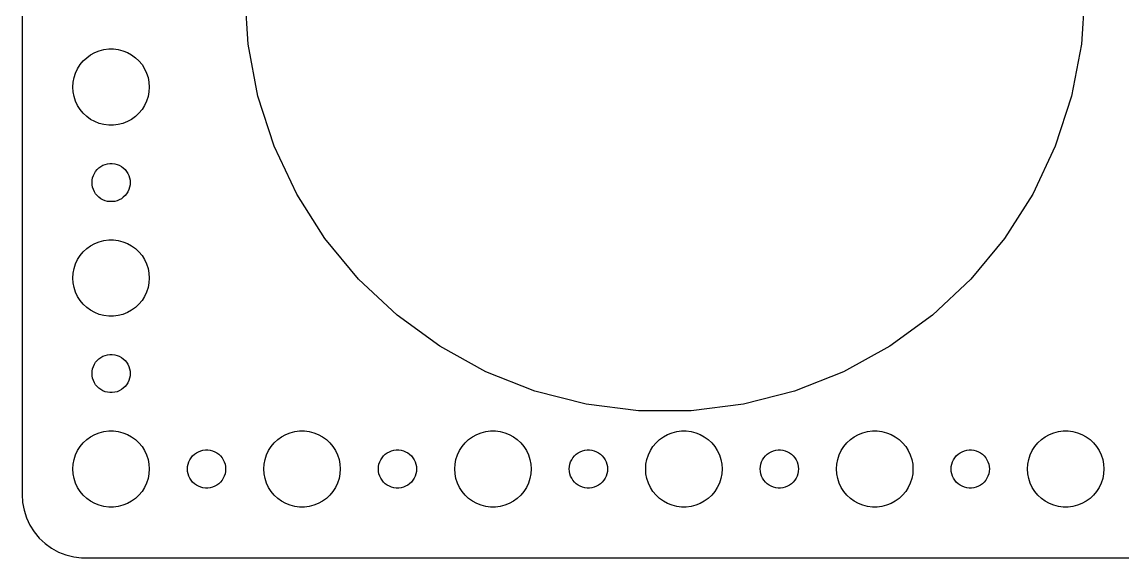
# Model space of a CAD drawing. Header units: metres. Extents: x -157 to 157, y -44 to 44.
# Drawn here: x -157 to -70.5, y -44.5 to -2.4 of the extents above; entities that cross this region are included whole.
import ezdxf

# ---------------------------------------------------------------- set-up
doc = ezdxf.new("R2010")
doc.units = ezdxf.units.M

msp = doc.modelspace()

# ---------------------------------------------------------------- linework, layer by layer
for p, q in [((-157, 39.5), (-157, -39.5)), ((-139.24, -4.13599), (-139.5, 0)), ((-73.5, 0), (-73.7602, -4.13599)), ((-138.463, -8.20676), (-139.24, -4.13599)), ((-73.7602, -4.13599), (-74.5368, -8.20676)), ((-152.187, -5.44635), (-151.912, -5.18845)), ((-151.912, -5.18845), (-151.607, -4.96701)), ((-151.607, -4.96701), (-151.277, -4.78551)), ((-151.277, -4.78551), (-150.927, -4.64682)), ((-150.927, -4.64682), (-150.562, -4.55313)), ((-150.562, -4.55313), (-150.188, -4.50591)), ((-150.188, -4.50591), (-149.812, -4.50591)), ((-149.812, -4.50591), (-149.438, -4.55313)), ((-149.438, -4.55313), (-149.073, -4.64682)), ((-149.073, -4.64682), (-148.723, -4.78551)), ((-148.723, -4.78551), (-148.393, -4.96701)), ((-148.393, -4.96701), (-148.088, -5.18845)), ((-148.088, -5.18845), (-147.813, -5.44635)), ((-152.789, -6.39561), (-152.629, -6.05473)), ((-152.629, -6.05473), (-152.427, -5.73663)), ((-152.427, -5.73663), (-152.187, -5.44635)), ((-147.813, -5.44635), (-147.573, -5.73663)), ((-147.573, -5.73663), (-147.371, -6.05473)), ((-147.371, -6.05473), (-147.211, -6.39561)), ((-152.976, -7.12399), (-152.906, -6.75392)), ((-152.906, -6.75392), (-152.789, -6.39561)), ((-147.211, -6.39561), (-147.094, -6.75392)), ((-147.094, -6.75392), (-147.024, -7.12399)), ((-153, -7.5), (-152.976, -7.12399)), ((-152.976, -7.87599), (-153, -7.5)), ((-147.024, -7.12399), (-147, -7.5)), ((-147, -7.5), (-147.024, -7.87599)), ((-152.906, -8.24606), (-152.976, -7.87599)), ((-152.789, -8.60437), (-152.906, -8.24606)), ((-152.629, -8.94525), (-152.789, -8.60437)), ((-147.211, -8.60437), (-147.371, -8.94525)), ((-147.094, -8.24606), (-147.211, -8.60437)), ((-147.024, -7.87599), (-147.094, -8.24606)), ((-137.183, -12.1481), (-138.463, -8.20676)), ((-74.5368, -8.20676), (-75.8174, -12.1481)), ((-152.427, -9.26335), (-152.629, -8.94525)), ((-152.187, -9.55363), (-152.427, -9.26335)), ((-147.573, -9.26335), (-147.813, -9.55363)), ((-147.371, -8.94525), (-147.573, -9.26335)), ((-151.912, -9.81154), (-152.187, -9.55363)), ((-151.607, -10.033), (-151.912, -9.81154)), ((-151.277, -10.2145), (-151.607, -10.033)), ((-150.927, -10.3532), (-151.277, -10.2145)), ((-150.562, -10.4469), (-150.927, -10.3532)), ((-149.073, -10.3532), (-149.438, -10.4469)), ((-148.723, -10.2145), (-149.073, -10.3532)), ((-148.393, -10.033), (-148.723, -10.2145)), ((-148.088, -9.81154), (-148.393, -10.033)), ((-147.813, -9.55363), (-148.088, -9.81154)), ((-150.188, -10.4941), (-150.562, -10.4469)), ((-149.812, -10.4941), (-150.188, -10.4941)), ((-149.438, -10.4469), (-149.812, -10.4941)), ((-135.418, -15.8979), (-137.183, -12.1481)), ((-75.8174, -12.1481), (-77.5819, -15.8979)), ((-150.956, -13.8442), (-150.804, -13.7335)), ((-150.804, -13.7335), (-150.639, -13.6427)), ((-150.639, -13.6427), (-150.464, -13.5734)), ((-150.464, -13.5734), (-150.281, -13.5266)), ((-150.281, -13.5266), (-150.094, -13.5029)), ((-150.094, -13.5029), (-149.906, -13.5029)), ((-149.906, -13.5029), (-149.719, -13.5266)), ((-149.719, -13.5266), (-149.536, -13.5734)), ((-149.536, -13.5734), (-149.361, -13.6427)), ((-149.361, -13.6427), (-149.196, -13.7335)), ((-149.196, -13.7335), (-149.044, -13.8442)), ((-151.488, -14.812), (-151.453, -14.627)), ((-151.453, -14.627), (-151.395, -14.4478)), ((-151.395, -14.4478), (-151.314, -14.2774)), ((-151.314, -14.2774), (-151.214, -14.1183)), ((-151.214, -14.1183), (-151.093, -13.9732)), ((-151.093, -13.9732), (-150.956, -13.8442)), ((-149.044, -13.8442), (-148.907, -13.9732)), ((-148.907, -13.9732), (-148.786, -14.1183)), ((-148.786, -14.1183), (-148.686, -14.2774)), ((-148.686, -14.2774), (-148.605, -14.4478)), ((-148.605, -14.4478), (-148.547, -14.627)), ((-148.547, -14.627), (-148.512, -14.812)), ((-151.5, -15), (-151.488, -14.812)), ((-151.488, -15.188), (-151.5, -15)), ((-151.453, -15.373), (-151.488, -15.188)), ((-151.395, -15.5522), (-151.453, -15.373)), ((-151.314, -15.7226), (-151.395, -15.5522)), ((-148.605, -15.5522), (-148.686, -15.7226)), ((-148.547, -15.373), (-148.605, -15.5522)), ((-148.512, -15.188), (-148.547, -15.373)), ((-148.512, -14.812), (-148.5, -15)), ((-148.5, -15), (-148.512, -15.188)), ((-151.214, -15.8817), (-151.314, -15.7226)), ((-151.093, -16.0268), (-151.214, -15.8817)), ((-150.956, -16.1558), (-151.093, -16.0268)), ((-150.804, -16.2665), (-150.956, -16.1558)), ((-150.639, -16.3572), (-150.804, -16.2665)), ((-150.464, -16.4266), (-150.639, -16.3572)), ((-150.281, -16.4734), (-150.464, -16.4266)), ((-149.536, -16.4266), (-149.719, -16.4734)), ((-149.361, -16.3572), (-149.536, -16.4266)), ((-149.196, -16.2665), (-149.361, -16.3572)), ((-149.044, -16.1558), (-149.196, -16.2665)), ((-148.907, -16.0268), (-149.044, -16.1558)), ((-148.786, -15.8817), (-148.907, -16.0268)), ((-148.686, -15.7226), (-148.786, -15.8817)), ((-133.198, -19.3969), (-135.418, -15.8979)), ((-77.5819, -15.8979), (-79.8024, -19.3969)), ((-150.094, -16.497), (-150.281, -16.4734)), ((-149.906, -16.497), (-150.094, -16.497)), ((-149.719, -16.4734), (-149.906, -16.497)), ((-151.607, -19.967), (-151.277, -19.7855)), ((-151.277, -19.7855), (-150.927, -19.6468)), ((-150.927, -19.6468), (-150.562, -19.5531)), ((-150.562, -19.5531), (-150.188, -19.5059)), ((-150.188, -19.5059), (-149.812, -19.5059)), ((-149.812, -19.5059), (-149.438, -19.5531)), ((-149.438, -19.5531), (-149.073, -19.6468)), ((-149.073, -19.6468), (-148.723, -19.7855)), ((-148.723, -19.7855), (-148.393, -19.967)), ((-130.556, -22.59), (-133.198, -19.3969)), ((-79.8024, -19.3969), (-82.444, -22.59)), ((-152.629, -21.0547), (-152.427, -20.7366)), ((-152.427, -20.7366), (-152.187, -20.4464)), ((-152.187, -20.4464), (-151.912, -20.1884)), ((-151.912, -20.1884), (-151.607, -19.967)), ((-148.393, -19.967), (-148.088, -20.1884)), ((-148.088, -20.1884), (-147.813, -20.4464)), ((-147.813, -20.4464), (-147.573, -20.7366)), ((-147.573, -20.7366), (-147.371, -21.0547)), ((-152.906, -21.7539), (-152.789, -21.3956)), ((-152.789, -21.3956), (-152.629, -21.0547)), ((-147.371, -21.0547), (-147.211, -21.3956)), ((-147.211, -21.3956), (-147.094, -21.7539)), ((-153, -22.5), (-152.976, -22.124)), ((-152.976, -22.124), (-152.906, -21.7539)), ((-147.094, -21.7539), (-147.024, -22.124)), ((-147.024, -22.124), (-147, -22.5)), ((-152.976, -22.876), (-153, -22.5)), ((-152.906, -23.2461), (-152.976, -22.876)), ((-152.789, -23.6044), (-152.906, -23.2461)), ((-147.094, -23.2461), (-147.211, -23.6044)), ((-147.024, -22.876), (-147.094, -23.2461)), ((-147, -22.5), (-147.024, -22.876)), ((-127.535, -25.4269), (-130.556, -22.59)), ((-82.444, -22.59), (-85.465, -25.4269)), ((-152.629, -23.9453), (-152.789, -23.6044)), ((-152.427, -24.2634), (-152.629, -23.9453)), ((-147.371, -23.9453), (-147.573, -24.2634)), ((-147.211, -23.6044), (-147.371, -23.9453)), ((-152.187, -24.5536), (-152.427, -24.2634)), ((-151.912, -24.8115), (-152.187, -24.5536)), ((-151.607, -25.033), (-151.912, -24.8115)), ((-151.277, -25.2145), (-151.607, -25.033)), ((-148.393, -25.033), (-148.723, -25.2145)), ((-148.088, -24.8115), (-148.393, -25.033)), ((-147.813, -24.5536), (-148.088, -24.8115)), ((-147.573, -24.2634), (-147.813, -24.5536)), ((-150.927, -25.3532), (-151.277, -25.2145)), ((-150.562, -25.4469), (-150.927, -25.3532)), ((-150.188, -25.4941), (-150.562, -25.4469)), ((-149.812, -25.4941), (-150.188, -25.4941)), ((-149.438, -25.4469), (-149.812, -25.4941)), ((-149.073, -25.3532), (-149.438, -25.4469)), ((-148.723, -25.2145), (-149.073, -25.3532)), ((-124.182, -27.8628), (-127.535, -25.4269)), ((-85.465, -25.4269), (-88.8177, -27.8628)), ((-150.464, -28.5734), (-150.281, -28.5266)), ((-150.281, -28.5266), (-150.094, -28.503)), ((-150.094, -28.503), (-149.906, -28.503)), ((-149.906, -28.503), (-149.719, -28.5266)), ((-149.719, -28.5266), (-149.536, -28.5734)), ((-120.551, -29.8593), (-124.182, -27.8628)), ((-88.8177, -27.8628), (-92.4493, -29.8593)), ((-151.395, -29.4478), (-151.314, -29.2774)), ((-151.314, -29.2774), (-151.214, -29.1183)), ((-151.214, -29.1183), (-151.093, -28.9732)), ((-151.093, -28.9732), (-150.956, -28.8442)), ((-150.956, -28.8442), (-150.804, -28.7335)), ((-150.804, -28.7335), (-150.639, -28.6427)), ((-150.639, -28.6427), (-150.464, -28.5734)), ((-149.536, -28.5734), (-149.361, -28.6427)), ((-149.361, -28.6427), (-149.196, -28.7335)), ((-149.196, -28.7335), (-149.044, -28.8442)), ((-149.044, -28.8442), (-148.907, -28.9732)), ((-148.907, -28.9732), (-148.786, -29.1183)), ((-148.786, -29.1183), (-148.686, -29.2774)), ((-148.686, -29.2774), (-148.605, -29.4478)), ((-151.5, -30), (-151.488, -29.812)), ((-151.488, -30.188), (-151.5, -30)), ((-151.488, -29.812), (-151.453, -29.627)), ((-151.453, -30.373), (-151.488, -30.188)), ((-151.453, -29.627), (-151.395, -29.4478)), ((-148.605, -29.4478), (-148.547, -29.627)), ((-148.547, -29.627), (-148.512, -29.812)), ((-148.512, -30.188), (-148.547, -30.373)), ((-148.512, -29.812), (-148.5, -30)), ((-148.5, -30), (-148.512, -30.188)), ((-116.698, -31.3849), (-120.551, -29.8593)), ((-92.4493, -29.8593), (-96.3024, -31.3849)), ((-151.395, -30.5522), (-151.453, -30.373)), ((-151.314, -30.7226), (-151.395, -30.5522)), ((-151.214, -30.8817), (-151.314, -30.7226)), ((-151.093, -31.0268), (-151.214, -30.8817)), ((-150.956, -31.1558), (-151.093, -31.0268)), ((-148.907, -31.0268), (-149.044, -31.1558)), ((-148.786, -30.8817), (-148.907, -31.0268)), ((-148.686, -30.7226), (-148.786, -30.8817)), ((-148.605, -30.5522), (-148.686, -30.7226)), ((-148.547, -30.373), (-148.605, -30.5522)), ((-150.804, -31.2665), (-150.956, -31.1558)), ((-150.639, -31.3572), (-150.804, -31.2665)), ((-150.464, -31.4266), (-150.639, -31.3572)), ((-150.281, -31.4734), (-150.464, -31.4266)), ((-150.094, -31.497), (-150.281, -31.4734)), ((-149.906, -31.497), (-150.094, -31.497)), ((-149.719, -31.4734), (-149.906, -31.497)), ((-149.536, -31.4266), (-149.719, -31.4734)), ((-149.361, -31.3572), (-149.536, -31.4266)), ((-149.196, -31.2665), (-149.361, -31.3572)), ((-149.044, -31.1558), (-149.196, -31.2665)), ((-112.684, -32.4155), (-116.698, -31.3849)), ((-96.3024, -31.3849), (-100.316, -32.4155)), ((-108.572, -32.9349), (-112.684, -32.4155)), ((-100.316, -32.4155), (-104.428, -32.9349)), ((-104.428, -32.9349), (-108.572, -32.9349)), ((-150.927, -34.6468), (-150.562, -34.5531)), ((-150.562, -34.5531), (-150.188, -34.5059)), ((-150.188, -34.5059), (-149.812, -34.5059)), ((-149.812, -34.5059), (-149.438, -34.5531)), ((-149.438, -34.5531), (-149.073, -34.6468)), ((-135.927, -34.6468), (-135.562, -34.5531)), ((-135.562, -34.5531), (-135.188, -34.5059)), ((-135.188, -34.5059), (-134.812, -34.5059)), ((-134.812, -34.5059), (-134.438, -34.5531)), ((-134.438, -34.5531), (-134.073, -34.6468)), ((-120.927, -34.6468), (-120.562, -34.5531)), ((-120.562, -34.5531), (-120.188, -34.5059)), ((-120.188, -34.5059), (-119.812, -34.5059)), ((-119.812, -34.5059), (-119.438, -34.5531)), ((-119.438, -34.5531), (-119.073, -34.6468)), ((-105.927, -34.6468), (-105.562, -34.5531)), ((-105.562, -34.5531), (-105.188, -34.5059)), ((-105.188, -34.5059), (-104.812, -34.5059)), ((-104.812, -34.5059), (-104.438, -34.5531)), ((-104.438, -34.5531), (-104.073, -34.6468)), ((-90.927, -34.6468), (-90.5621, -34.5531)), ((-90.5621, -34.5531), (-90.1884, -34.5059)), ((-90.1884, -34.5059), (-89.8116, -34.5059)), ((-89.8116, -34.5059), (-89.4379, -34.5531)), ((-89.4379, -34.5531), (-89.073, -34.6468)), ((-75.927, -34.6468), (-75.5621, -34.5531)), ((-75.5621, -34.5531), (-75.1884, -34.5059)), ((-75.1884, -34.5059), (-74.8116, -34.5059)), ((-74.8116, -34.5059), (-74.4379, -34.5531)), ((-74.4379, -34.5531), (-74.073, -34.6468)), ((-152.427, -35.7366), (-152.187, -35.4464)), ((-152.187, -35.4464), (-151.912, -35.1885)), ((-151.912, -35.1885), (-151.607, -34.967)), ((-151.607, -34.967), (-151.277, -34.7855)), ((-151.277, -34.7855), (-150.927, -34.6468)), ((-149.073, -34.6468), (-148.723, -34.7855)), ((-148.723, -34.7855), (-148.393, -34.967)), ((-148.393, -34.967), (-148.088, -35.1885)), ((-148.088, -35.1885), (-147.813, -35.4464)), ((-147.813, -35.4464), (-147.573, -35.7366)), ((-137.427, -35.7366), (-137.187, -35.4464)), ((-137.187, -35.4464), (-136.912, -35.1885)), ((-136.912, -35.1885), (-136.607, -34.967)), ((-136.607, -34.967), (-136.277, -34.7855)), ((-136.277, -34.7855), (-135.927, -34.6468)), ((-134.073, -34.6468), (-133.723, -34.7855)), ((-133.723, -34.7855), (-133.393, -34.967)), ((-133.393, -34.967), (-133.088, -35.1885)), ((-133.088, -35.1885), (-132.813, -35.4464)), ((-132.813, -35.4464), (-132.573, -35.7366)), ((-122.427, -35.7366), (-122.187, -35.4464)), ((-122.187, -35.4464), (-121.912, -35.1885)), ((-121.912, -35.1885), (-121.607, -34.967)), ((-121.607, -34.967), (-121.277, -34.7855)), ((-121.277, -34.7855), (-120.927, -34.6468)), ((-119.073, -34.6468), (-118.723, -34.7855)), ((-118.723, -34.7855), (-118.393, -34.967)), ((-118.393, -34.967), (-118.088, -35.1885)), ((-118.088, -35.1885), (-117.813, -35.4464)), ((-117.813, -35.4464), (-117.573, -35.7366)), ((-107.427, -35.7366), (-107.187, -35.4464)), ((-107.187, -35.4464), (-106.912, -35.1885)), ((-106.912, -35.1885), (-106.607, -34.967)), ((-106.607, -34.967), (-106.277, -34.7855)), ((-106.277, -34.7855), (-105.927, -34.6468)), ((-104.073, -34.6468), (-103.723, -34.7855)), ((-103.723, -34.7855), (-103.393, -34.967)), ((-103.393, -34.967), (-103.088, -35.1885)), ((-103.088, -35.1885), (-102.813, -35.4464)), ((-102.813, -35.4464), (-102.573, -35.7366)), ((-92.427, -35.7366), (-92.1869, -35.4464)), ((-92.1869, -35.4464), (-91.9123, -35.1885)), ((-91.9123, -35.1885), (-91.6075, -34.967)), ((-91.6075, -34.967), (-91.2773, -34.7855)), ((-91.2773, -34.7855), (-90.927, -34.6468)), ((-89.073, -34.6468), (-88.7227, -34.7855)), ((-88.7227, -34.7855), (-88.3925, -34.967)), ((-88.3925, -34.967), (-88.0877, -35.1885)), ((-88.0877, -35.1885), (-87.8131, -35.4464)), ((-87.8131, -35.4464), (-87.573, -35.7366)), ((-77.427, -35.7366), (-77.1869, -35.4464)), ((-77.1869, -35.4464), (-76.9123, -35.1885)), ((-76.9123, -35.1885), (-76.6075, -34.967)), ((-76.6075, -34.967), (-76.2773, -34.7855)), ((-76.2773, -34.7855), (-75.927, -34.6468)), ((-74.073, -34.6468), (-73.7227, -34.7855)), ((-73.7227, -34.7855), (-73.3925, -34.967)), ((-73.3925, -34.967), (-73.0877, -35.1885)), ((-73.0877, -35.1885), (-72.8131, -35.4464)), ((-72.8131, -35.4464), (-72.573, -35.7366)), ((-152.789, -36.3956), (-152.629, -36.0547)), ((-152.629, -36.0547), (-152.427, -35.7366)), ((-147.573, -35.7366), (-147.371, -36.0547)), ((-147.371, -36.0547), (-147.211, -36.3956)), ((-143.456, -36.3442), (-143.304, -36.2335)), ((-143.304, -36.2335), (-143.139, -36.1428)), ((-143.139, -36.1428), (-142.964, -36.0734)), ((-142.964, -36.0734), (-142.781, -36.0266)), ((-142.781, -36.0266), (-142.594, -36.003)), ((-142.594, -36.003), (-142.406, -36.003)), ((-142.406, -36.003), (-142.219, -36.0266)), ((-142.219, -36.0266), (-142.036, -36.0734)), ((-142.036, -36.0734), (-141.861, -36.1428)), ((-141.861, -36.1428), (-141.696, -36.2335)), ((-141.696, -36.2335), (-141.544, -36.3442)), ((-137.789, -36.3956), (-137.629, -36.0547)), ((-137.629, -36.0547), (-137.427, -35.7366)), ((-132.573, -35.7366), (-132.371, -36.0547)), ((-132.371, -36.0547), (-132.211, -36.3956)), ((-128.456, -36.3442), (-128.304, -36.2335)), ((-128.304, -36.2335), (-128.139, -36.1428)), ((-128.139, -36.1428), (-127.964, -36.0734)), ((-127.964, -36.0734), (-127.781, -36.0266)), ((-127.781, -36.0266), (-127.594, -36.003)), ((-127.594, -36.003), (-127.406, -36.003)), ((-127.406, -36.003), (-127.219, -36.0266)), ((-127.219, -36.0266), (-127.036, -36.0734)), ((-127.036, -36.0734), (-126.861, -36.1428)), ((-126.861, -36.1428), (-126.696, -36.2335)), ((-126.696, -36.2335), (-126.544, -36.3442)), ((-122.789, -36.3956), (-122.629, -36.0547)), ((-122.629, -36.0547), (-122.427, -35.7366)), ((-117.573, -35.7366), (-117.371, -36.0547)), ((-117.371, -36.0547), (-117.211, -36.3956)), ((-113.456, -36.3442), (-113.304, -36.2335)), ((-113.304, -36.2335), (-113.139, -36.1428)), ((-113.139, -36.1428), (-112.964, -36.0734)), ((-112.964, -36.0734), (-112.781, -36.0266)), ((-112.781, -36.0266), (-112.594, -36.003)), ((-112.594, -36.003), (-112.406, -36.003)), ((-112.406, -36.003), (-112.219, -36.0266)), ((-112.219, -36.0266), (-112.036, -36.0734)), ((-112.036, -36.0734), (-111.861, -36.1428)), ((-111.861, -36.1428), (-111.696, -36.2335)), ((-111.696, -36.2335), (-111.544, -36.3442)), ((-107.789, -36.3956), (-107.629, -36.0547)), ((-107.629, -36.0547), (-107.427, -35.7366)), ((-102.573, -35.7366), (-102.371, -36.0547)), ((-102.371, -36.0547), (-102.211, -36.3956)), ((-98.4561, -36.3442), (-98.3037, -36.2335)), ((-98.3037, -36.2335), (-98.1387, -36.1428)), ((-98.1387, -36.1428), (-97.9635, -36.0734)), ((-97.9635, -36.0734), (-97.7811, -36.0266)), ((-97.7811, -36.0266), (-97.5942, -36.003)), ((-97.5942, -36.003), (-97.4058, -36.003)), ((-97.4058, -36.003), (-97.2189, -36.0266)), ((-97.2189, -36.0266), (-97.0365, -36.0734)), ((-97.0365, -36.0734), (-96.8613, -36.1428)), ((-96.8613, -36.1428), (-96.6963, -36.2335)), ((-96.6963, -36.2335), (-96.5439, -36.3442)), ((-92.7893, -36.3956), (-92.6289, -36.0547)), ((-92.6289, -36.0547), (-92.427, -35.7366)), ((-87.573, -35.7366), (-87.3711, -36.0547)), ((-87.3711, -36.0547), (-87.2107, -36.3956)), ((-83.4561, -36.3442), (-83.3037, -36.2335)), ((-83.3037, -36.2335), (-83.1387, -36.1428)), ((-83.1387, -36.1428), (-82.9635, -36.0734)), ((-82.9635, -36.0734), (-82.7811, -36.0266)), ((-82.7811, -36.0266), (-82.5942, -36.003)), ((-82.5942, -36.003), (-82.4058, -36.003)), ((-82.4058, -36.003), (-82.2189, -36.0266)), ((-82.2189, -36.0266), (-82.0365, -36.0734)), ((-82.0365, -36.0734), (-81.8613, -36.1428)), ((-81.8613, -36.1428), (-81.6963, -36.2335)), ((-81.6963, -36.2335), (-81.5439, -36.3442)), ((-77.7893, -36.3956), (-77.6289, -36.0547)), ((-77.6289, -36.0547), (-77.427, -35.7366)), ((-72.573, -35.7366), (-72.3711, -36.0547)), ((-72.3711, -36.0547), (-72.2107, -36.3956)), ((-153, -37.5), (-152.976, -37.124)), ((-152.976, -37.124), (-152.906, -36.7539)), ((-152.906, -36.7539), (-152.789, -36.3956)), ((-147.211, -36.3956), (-147.094, -36.7539)), ((-147.094, -36.7539), (-147.024, -37.124)), ((-147.024, -37.124), (-147, -37.5)), ((-143.988, -37.312), (-143.953, -37.127)), ((-143.953, -37.127), (-143.895, -36.9478)), ((-143.895, -36.9478), (-143.814, -36.7774)), ((-143.814, -36.7774), (-143.714, -36.6183)), ((-143.714, -36.6183), (-143.593, -36.4732)), ((-143.593, -36.4732), (-143.456, -36.3442)), ((-141.544, -36.3442), (-141.407, -36.4732)), ((-141.407, -36.4732), (-141.286, -36.6183)), ((-141.286, -36.6183), (-141.186, -36.7774)), ((-141.186, -36.7774), (-141.105, -36.9478)), ((-141.105, -36.9478), (-141.047, -37.127)), ((-141.047, -37.127), (-141.012, -37.312)), ((-138, -37.5), (-137.976, -37.124)), ((-137.976, -37.124), (-137.906, -36.7539)), ((-137.906, -36.7539), (-137.789, -36.3956)), ((-132.211, -36.3956), (-132.094, -36.7539)), ((-132.094, -36.7539), (-132.024, -37.124)), ((-132.024, -37.124), (-132, -37.5)), ((-128.988, -37.312), (-128.953, -37.127)), ((-128.953, -37.127), (-128.895, -36.9478)), ((-128.895, -36.9478), (-128.814, -36.7774)), ((-128.814, -36.7774), (-128.714, -36.6183)), ((-128.714, -36.6183), (-128.593, -36.4732)), ((-128.593, -36.4732), (-128.456, -36.3442)), ((-126.544, -36.3442), (-126.407, -36.4732)), ((-126.407, -36.4732), (-126.286, -36.6183)), ((-126.286, -36.6183), (-126.186, -36.7774)), ((-126.186, -36.7774), (-126.105, -36.9478)), ((-126.105, -36.9478), (-126.047, -37.127)), ((-126.047, -37.127), (-126.012, -37.312)), ((-123, -37.5), (-122.976, -37.124)), ((-122.976, -37.124), (-122.906, -36.7539)), ((-122.906, -36.7539), (-122.789, -36.3956)), ((-117.211, -36.3956), (-117.094, -36.7539)), ((-117.094, -36.7539), (-117.024, -37.124)), ((-117.024, -37.124), (-117, -37.5)), ((-113.988, -37.312), (-113.953, -37.127)), ((-113.953, -37.127), (-113.895, -36.9478)), ((-113.895, -36.9478), (-113.814, -36.7774)), ((-113.814, -36.7774), (-113.714, -36.6183)), ((-113.714, -36.6183), (-113.593, -36.4732)), ((-113.593, -36.4732), (-113.456, -36.3442)), ((-111.544, -36.3442), (-111.407, -36.4732)), ((-111.407, -36.4732), (-111.286, -36.6183)), ((-111.286, -36.6183), (-111.186, -36.7774)), ((-111.186, -36.7774), (-111.105, -36.9478)), ((-111.105, -36.9478), (-111.047, -37.127)), ((-111.047, -37.127), (-111.012, -37.312)), ((-108, -37.5), (-107.976, -37.124)), ((-107.976, -37.124), (-107.906, -36.7539)), ((-107.906, -36.7539), (-107.789, -36.3956)), ((-102.211, -36.3956), (-102.094, -36.7539)), ((-102.094, -36.7539), (-102.024, -37.124)), ((-102.024, -37.124), (-102, -37.5)), ((-98.9882, -37.312), (-98.9529, -37.127)), ((-98.9529, -37.127), (-98.8947, -36.9478)), ((-98.8947, -36.9478), (-98.8145, -36.7774)), ((-98.8145, -36.7774), (-98.7135, -36.6183)), ((-98.7135, -36.6183), (-98.5934, -36.4732)), ((-98.5934, -36.4732), (-98.4561, -36.3442)), ((-96.5439, -36.3442), (-96.4065, -36.4732)), ((-96.4065, -36.4732), (-96.2865, -36.6183)), ((-96.2865, -36.6183), (-96.1855, -36.7774)), ((-96.1855, -36.7774), (-96.1053, -36.9478)), ((-96.1053, -36.9478), (-96.0471, -37.127)), ((-96.0471, -37.127), (-96.0118, -37.312)), ((-93, -37.5), (-92.9763, -37.124)), ((-92.9763, -37.124), (-92.9057, -36.7539)), ((-92.9057, -36.7539), (-92.7893, -36.3956)), ((-87.2107, -36.3956), (-87.0943, -36.7539)), ((-87.0943, -36.7539), (-87.0237, -37.124)), ((-87.0237, -37.124), (-87, -37.5)), ((-83.9882, -37.312), (-83.9529, -37.127)), ((-83.9529, -37.127), (-83.8947, -36.9478)), ((-83.8947, -36.9478), (-83.8145, -36.7774)), ((-83.8145, -36.7774), (-83.7135, -36.6183)), ((-83.7135, -36.6183), (-83.5934, -36.4732)), ((-83.5934, -36.4732), (-83.4561, -36.3442)), ((-81.5439, -36.3442), (-81.4065, -36.4732)), ((-81.4065, -36.4732), (-81.2865, -36.6183)), ((-81.2865, -36.6183), (-81.1855, -36.7774)), ((-81.1855, -36.7774), (-81.1053, -36.9478)), ((-81.1053, -36.9478), (-81.0471, -37.127)), ((-81.0471, -37.127), (-81.0118, -37.312)), ((-78, -37.5), (-77.9763, -37.124)), ((-77.9763, -37.124), (-77.9057, -36.7539)), ((-77.9057, -36.7539), (-77.7893, -36.3956)), ((-72.2107, -36.3956), (-72.0943, -36.7539)), ((-72.0943, -36.7539), (-72.0237, -37.124)), ((-72.0237, -37.124), (-72, -37.5)), ((-152.976, -37.876), (-153, -37.5)), ((-152.906, -38.2461), (-152.976, -37.876)), ((-147.024, -37.876), (-147.094, -38.2461)), ((-147, -37.5), (-147.024, -37.876)), ((-144, -37.5), (-143.988, -37.312)), ((-143.988, -37.688), (-144, -37.5)), ((-143.953, -37.873), (-143.988, -37.688)), ((-143.895, -38.0522), (-143.953, -37.873)), ((-143.814, -38.2226), (-143.895, -38.0522)), ((-141.105, -38.0522), (-141.186, -38.2226)), ((-141.047, -37.873), (-141.105, -38.0522)), ((-141.012, -37.688), (-141.047, -37.873)), ((-141.012, -37.312), (-141, -37.5)), ((-141, -37.5), (-141.012, -37.688)), ((-137.976, -37.876), (-138, -37.5)), ((-137.906, -38.2461), (-137.976, -37.876)), ((-132.024, -37.876), (-132.094, -38.2461)), ((-132, -37.5), (-132.024, -37.876)), ((-129, -37.5), (-128.988, -37.312)), ((-128.988, -37.688), (-129, -37.5)), ((-128.953, -37.873), (-128.988, -37.688)), ((-128.895, -38.0522), (-128.953, -37.873)), ((-128.814, -38.2226), (-128.895, -38.0522)), ((-126.105, -38.0522), (-126.186, -38.2226)), ((-126.047, -37.873), (-126.105, -38.0522)), ((-126.012, -37.688), (-126.047, -37.873)), ((-126.012, -37.312), (-126, -37.5)), ((-126, -37.5), (-126.012, -37.688)), ((-122.976, -37.876), (-123, -37.5)), ((-122.906, -38.2461), (-122.976, -37.876)), ((-117.024, -37.876), (-117.094, -38.2461)), ((-117, -37.5), (-117.024, -37.876)), ((-114, -37.5), (-113.988, -37.312)), ((-113.988, -37.688), (-114, -37.5)), ((-113.953, -37.873), (-113.988, -37.688)), ((-113.895, -38.0522), (-113.953, -37.873)), ((-113.814, -38.2226), (-113.895, -38.0522)), ((-111.105, -38.0522), (-111.186, -38.2226)), ((-111.047, -37.873), (-111.105, -38.0522)), ((-111.012, -37.688), (-111.047, -37.873)), ((-111.012, -37.312), (-111, -37.5)), ((-111, -37.5), (-111.012, -37.688)), ((-107.976, -37.876), (-108, -37.5)), ((-107.906, -38.2461), (-107.976, -37.876)), ((-102.024, -37.876), (-102.094, -38.2461)), ((-102, -37.5), (-102.024, -37.876)), ((-99, -37.5), (-98.9882, -37.312)), ((-98.9882, -37.688), (-99, -37.5)), ((-98.9529, -37.873), (-98.9882, -37.688)), ((-98.8947, -38.0522), (-98.9529, -37.873)), ((-98.8145, -38.2226), (-98.8947, -38.0522)), ((-96.1053, -38.0522), (-96.1855, -38.2226)), ((-96.0471, -37.873), (-96.1053, -38.0522)), ((-96.0118, -37.688), (-96.0471, -37.873)), ((-96.0118, -37.312), (-96, -37.5)), ((-96, -37.5), (-96.0118, -37.688)), ((-92.9763, -37.876), (-93, -37.5)), ((-92.9057, -38.2461), (-92.9763, -37.876)), ((-87.0237, -37.876), (-87.0943, -38.2461)), ((-87, -37.5), (-87.0237, -37.876)), ((-84, -37.5), (-83.9882, -37.312)), ((-83.9882, -37.688), (-84, -37.5)), ((-83.9529, -37.873), (-83.9882, -37.688)), ((-83.8947, -38.0522), (-83.9529, -37.873)), ((-83.8145, -38.2226), (-83.8947, -38.0522)), ((-81.1053, -38.0522), (-81.1855, -38.2226)), ((-81.0471, -37.873), (-81.1053, -38.0522)), ((-81.0118, -37.688), (-81.0471, -37.873)), ((-81.0118, -37.312), (-81, -37.5)), ((-81, -37.5), (-81.0118, -37.688)), ((-77.9763, -37.876), (-78, -37.5)), ((-77.9057, -38.2461), (-77.9763, -37.876)), ((-72.0237, -37.876), (-72.0943, -38.2461)), ((-72, -37.5), (-72.0237, -37.876)), ((-152.789, -38.6044), (-152.906, -38.2461)), ((-152.629, -38.9453), (-152.789, -38.6044)), ((-147.211, -38.6044), (-147.371, -38.9453)), ((-147.094, -38.2461), (-147.211, -38.6044)), ((-143.714, -38.3817), (-143.814, -38.2226)), ((-143.593, -38.5268), (-143.714, -38.3817)), ((-143.456, -38.6558), (-143.593, -38.5268)), ((-143.304, -38.7665), (-143.456, -38.6558)), ((-143.139, -38.8572), (-143.304, -38.7665)), ((-142.964, -38.9266), (-143.139, -38.8572)), ((-141.861, -38.8572), (-142.036, -38.9266)), ((-141.696, -38.7665), (-141.861, -38.8572)), ((-141.544, -38.6558), (-141.696, -38.7665)), ((-141.407, -38.5268), (-141.544, -38.6558)), ((-141.286, -38.3817), (-141.407, -38.5268)), ((-141.186, -38.2226), (-141.286, -38.3817)), ((-137.789, -38.6044), (-137.906, -38.2461)), ((-137.629, -38.9453), (-137.789, -38.6044)), ((-132.211, -38.6044), (-132.371, -38.9453)), ((-132.094, -38.2461), (-132.211, -38.6044)), ((-128.714, -38.3817), (-128.814, -38.2226)), ((-128.593, -38.5268), (-128.714, -38.3817)), ((-128.456, -38.6558), (-128.593, -38.5268)), ((-128.304, -38.7665), (-128.456, -38.6558)), ((-128.139, -38.8572), (-128.304, -38.7665)), ((-127.964, -38.9266), (-128.139, -38.8572)), ((-126.861, -38.8572), (-127.036, -38.9266)), ((-126.696, -38.7665), (-126.861, -38.8572)), ((-126.544, -38.6558), (-126.696, -38.7665)), ((-126.407, -38.5268), (-126.544, -38.6558)), ((-126.286, -38.3817), (-126.407, -38.5268)), ((-126.186, -38.2226), (-126.286, -38.3817)), ((-122.789, -38.6044), (-122.906, -38.2461)), ((-122.629, -38.9453), (-122.789, -38.6044)), ((-117.211, -38.6044), (-117.371, -38.9453)), ((-117.094, -38.2461), (-117.211, -38.6044)), ((-113.714, -38.3817), (-113.814, -38.2226)), ((-113.593, -38.5268), (-113.714, -38.3817)), ((-113.456, -38.6558), (-113.593, -38.5268)), ((-113.304, -38.7665), (-113.456, -38.6558)), ((-113.139, -38.8572), (-113.304, -38.7665)), ((-112.964, -38.9266), (-113.139, -38.8572)), ((-111.861, -38.8572), (-112.036, -38.9266)), ((-111.696, -38.7665), (-111.861, -38.8572)), ((-111.544, -38.6558), (-111.696, -38.7665)), ((-111.407, -38.5268), (-111.544, -38.6558)), ((-111.286, -38.3817), (-111.407, -38.5268)), ((-111.186, -38.2226), (-111.286, -38.3817)), ((-107.789, -38.6044), (-107.906, -38.2461)), ((-107.629, -38.9453), (-107.789, -38.6044)), ((-102.211, -38.6044), (-102.371, -38.9453)), ((-102.094, -38.2461), (-102.211, -38.6044)), ((-98.7135, -38.3817), (-98.8145, -38.2226)), ((-98.5934, -38.5268), (-98.7135, -38.3817)), ((-98.4561, -38.6558), (-98.5934, -38.5268)), ((-98.3037, -38.7665), (-98.4561, -38.6558)), ((-98.1387, -38.8572), (-98.3037, -38.7665)), ((-97.9635, -38.9266), (-98.1387, -38.8572)), ((-96.8613, -38.8572), (-97.0365, -38.9266)), ((-96.6963, -38.7665), (-96.8613, -38.8572)), ((-96.5439, -38.6558), (-96.6963, -38.7665)), ((-96.4065, -38.5268), (-96.5439, -38.6558)), ((-96.2865, -38.3817), (-96.4065, -38.5268)), ((-96.1855, -38.2226), (-96.2865, -38.3817)), ((-92.7893, -38.6044), (-92.9057, -38.2461)), ((-92.6289, -38.9453), (-92.7893, -38.6044)), ((-87.2107, -38.6044), (-87.3711, -38.9453)), ((-87.0943, -38.2461), (-87.2107, -38.6044)), ((-83.7135, -38.3817), (-83.8145, -38.2226)), ((-83.5934, -38.5268), (-83.7135, -38.3817)), ((-83.4561, -38.6558), (-83.5934, -38.5268)), ((-83.3037, -38.7665), (-83.4561, -38.6558)), ((-83.1387, -38.8572), (-83.3037, -38.7665)), ((-82.9635, -38.9266), (-83.1387, -38.8572)), ((-81.8613, -38.8572), (-82.0365, -38.9266)), ((-81.6963, -38.7665), (-81.8613, -38.8572)), ((-81.5439, -38.6558), (-81.6963, -38.7665)), ((-81.4065, -38.5268), (-81.5439, -38.6558)), ((-81.2865, -38.3817), (-81.4065, -38.5268)), ((-81.1855, -38.2226), (-81.2865, -38.3817)), ((-77.7893, -38.6044), (-77.9057, -38.2461)), ((-77.6289, -38.9453), (-77.7893, -38.6044)), ((-72.2107, -38.6044), (-72.3711, -38.9453)), ((-72.0943, -38.2461), (-72.2107, -38.6044)), ((-157, -39.5), (-156.961, -40.1267)), ((-152.427, -39.2634), (-152.629, -38.9453)), ((-152.187, -39.5536), (-152.427, -39.2634)), ((-151.912, -39.8115), (-152.187, -39.5536)), ((-147.813, -39.5536), (-148.088, -39.8115)), ((-147.573, -39.2634), (-147.813, -39.5536)), ((-147.371, -38.9453), (-147.573, -39.2634)), ((-142.781, -38.9734), (-142.964, -38.9266)), ((-142.594, -38.997), (-142.781, -38.9734)), ((-142.406, -38.997), (-142.594, -38.997)), ((-142.219, -38.9734), (-142.406, -38.997)), ((-142.036, -38.9266), (-142.219, -38.9734)), ((-137.427, -39.2634), (-137.629, -38.9453)), ((-137.187, -39.5536), (-137.427, -39.2634)), ((-136.912, -39.8115), (-137.187, -39.5536)), ((-132.813, -39.5536), (-133.088, -39.8115)), ((-132.573, -39.2634), (-132.813, -39.5536)), ((-132.371, -38.9453), (-132.573, -39.2634)), ((-127.781, -38.9734), (-127.964, -38.9266)), ((-127.594, -38.997), (-127.781, -38.9734)), ((-127.406, -38.997), (-127.594, -38.997)), ((-127.219, -38.9734), (-127.406, -38.997)), ((-127.036, -38.9266), (-127.219, -38.9734)), ((-122.427, -39.2634), (-122.629, -38.9453)), ((-122.187, -39.5536), (-122.427, -39.2634)), ((-121.912, -39.8115), (-122.187, -39.5536)), ((-117.813, -39.5536), (-118.088, -39.8115)), ((-117.573, -39.2634), (-117.813, -39.5536)), ((-117.371, -38.9453), (-117.573, -39.2634)), ((-112.781, -38.9734), (-112.964, -38.9266)), ((-112.594, -38.997), (-112.781, -38.9734)), ((-112.406, -38.997), (-112.594, -38.997)), ((-112.219, -38.9734), (-112.406, -38.997)), ((-112.036, -38.9266), (-112.219, -38.9734)), ((-107.427, -39.2634), (-107.629, -38.9453)), ((-107.187, -39.5536), (-107.427, -39.2634)), ((-106.912, -39.8115), (-107.187, -39.5536)), ((-102.813, -39.5536), (-103.088, -39.8115)), ((-102.573, -39.2634), (-102.813, -39.5536)), ((-102.371, -38.9453), (-102.573, -39.2634)), ((-97.7811, -38.9734), (-97.9635, -38.9266)), ((-97.5942, -38.997), (-97.7811, -38.9734)), ((-97.4058, -38.997), (-97.5942, -38.997)), ((-97.2189, -38.9734), (-97.4058, -38.997)), ((-97.0365, -38.9266), (-97.2189, -38.9734)), ((-92.427, -39.2634), (-92.6289, -38.9453)), ((-92.1869, -39.5536), (-92.427, -39.2634)), ((-91.9123, -39.8115), (-92.1869, -39.5536)), ((-87.8131, -39.5536), (-88.0877, -39.8115)), ((-87.573, -39.2634), (-87.8131, -39.5536)), ((-87.3711, -38.9453), (-87.573, -39.2634)), ((-82.7811, -38.9734), (-82.9635, -38.9266)), ((-82.5942, -38.997), (-82.7811, -38.9734)), ((-82.4058, -38.997), (-82.5942, -38.997)), ((-82.2189, -38.9734), (-82.4058, -38.997)), ((-82.0365, -38.9266), (-82.2189, -38.9734)), ((-77.427, -39.2634), (-77.6289, -38.9453)), ((-77.1869, -39.5536), (-77.427, -39.2634)), ((-76.9123, -39.8115), (-77.1869, -39.5536)), ((-72.8131, -39.5536), (-73.0877, -39.8115)), ((-72.573, -39.2634), (-72.8131, -39.5536)), ((-72.3711, -38.9453), (-72.573, -39.2634)), ((-156.961, -40.1267), (-156.843, -40.7434)), ((-151.607, -40.033), (-151.912, -39.8115)), ((-151.277, -40.2145), (-151.607, -40.033)), ((-150.927, -40.3532), (-151.277, -40.2145)), ((-150.562, -40.4469), (-150.927, -40.3532)), ((-150.188, -40.4941), (-150.562, -40.4469)), ((-149.812, -40.4941), (-150.188, -40.4941)), ((-149.438, -40.4469), (-149.812, -40.4941)), ((-149.073, -40.3532), (-149.438, -40.4469)), ((-148.723, -40.2145), (-149.073, -40.3532)), ((-148.393, -40.033), (-148.723, -40.2145)), ((-148.088, -39.8115), (-148.393, -40.033)), ((-136.607, -40.033), (-136.912, -39.8115)), ((-136.277, -40.2145), (-136.607, -40.033)), ((-135.927, -40.3532), (-136.277, -40.2145)), ((-135.562, -40.4469), (-135.927, -40.3532)), ((-135.188, -40.4941), (-135.562, -40.4469)), ((-134.812, -40.4941), (-135.188, -40.4941)), ((-134.438, -40.4469), (-134.812, -40.4941)), ((-134.073, -40.3532), (-134.438, -40.4469)), ((-133.723, -40.2145), (-134.073, -40.3532)), ((-133.393, -40.033), (-133.723, -40.2145)), ((-133.088, -39.8115), (-133.393, -40.033)), ((-121.607, -40.033), (-121.912, -39.8115)), ((-121.277, -40.2145), (-121.607, -40.033)), ((-120.927, -40.3532), (-121.277, -40.2145)), ((-120.562, -40.4469), (-120.927, -40.3532)), ((-120.188, -40.4941), (-120.562, -40.4469)), ((-119.812, -40.4941), (-120.188, -40.4941)), ((-119.438, -40.4469), (-119.812, -40.4941)), ((-119.073, -40.3532), (-119.438, -40.4469)), ((-118.723, -40.2145), (-119.073, -40.3532)), ((-118.393, -40.033), (-118.723, -40.2145)), ((-118.088, -39.8115), (-118.393, -40.033)), ((-106.607, -40.033), (-106.912, -39.8115)), ((-106.277, -40.2145), (-106.607, -40.033)), ((-105.927, -40.3532), (-106.277, -40.2145)), ((-105.562, -40.4469), (-105.927, -40.3532)), ((-105.188, -40.4941), (-105.562, -40.4469)), ((-104.812, -40.4941), (-105.188, -40.4941)), ((-104.438, -40.4469), (-104.812, -40.4941)), ((-104.073, -40.3532), (-104.438, -40.4469)), ((-103.723, -40.2145), (-104.073, -40.3532)), ((-103.393, -40.033), (-103.723, -40.2145)), ((-103.088, -39.8115), (-103.393, -40.033)), ((-91.6075, -40.033), (-91.9123, -39.8115)), ((-91.2773, -40.2145), (-91.6075, -40.033)), ((-90.927, -40.3532), (-91.2773, -40.2145)), ((-90.5621, -40.4469), (-90.927, -40.3532)), ((-90.1884, -40.4941), (-90.5621, -40.4469)), ((-89.8116, -40.4941), (-90.1884, -40.4941)), ((-89.4379, -40.4469), (-89.8116, -40.4941)), ((-89.073, -40.3532), (-89.4379, -40.4469)), ((-88.7227, -40.2145), (-89.073, -40.3532)), ((-88.3925, -40.033), (-88.7227, -40.2145)), ((-88.0877, -39.8115), (-88.3925, -40.033)), ((-76.6075, -40.033), (-76.9123, -39.8115)), ((-76.2773, -40.2145), (-76.6075, -40.033)), ((-75.927, -40.3532), (-76.2773, -40.2145)), ((-75.5621, -40.4469), (-75.927, -40.3532)), ((-75.1884, -40.4941), (-75.5621, -40.4469)), ((-74.8116, -40.4941), (-75.1884, -40.4941)), ((-74.4379, -40.4469), (-74.8116, -40.4941)), ((-74.073, -40.3532), (-74.4379, -40.4469)), ((-73.7227, -40.2145), (-74.073, -40.3532)), ((-73.3925, -40.033), (-73.7227, -40.2145)), ((-73.0877, -39.8115), (-73.3925, -40.033)), ((-156.843, -40.7434), (-156.649, -41.3406)), ((-156.649, -41.3406), (-156.382, -41.9088)), ((-156.382, -41.9088), (-156.045, -42.4389)), ((-156.045, -42.4389), (-155.645, -42.9227)), ((-155.645, -42.9227), (-155.187, -43.3526)), ((-155.187, -43.3526), (-154.679, -43.7216)), ((-154.679, -43.7216), (-154.129, -44.0241)), ((-154.129, -44.0241), (-153.545, -44.2553)), ((-153.545, -44.2553), (-152.937, -44.4114)), ((-152.937, -44.4114), (-152.314, -44.4901)), ((-152.314, -44.4901), (152.314, -44.4901))]:
    msp.add_line(p, q)

doc.saveas('drawing.dxf')
